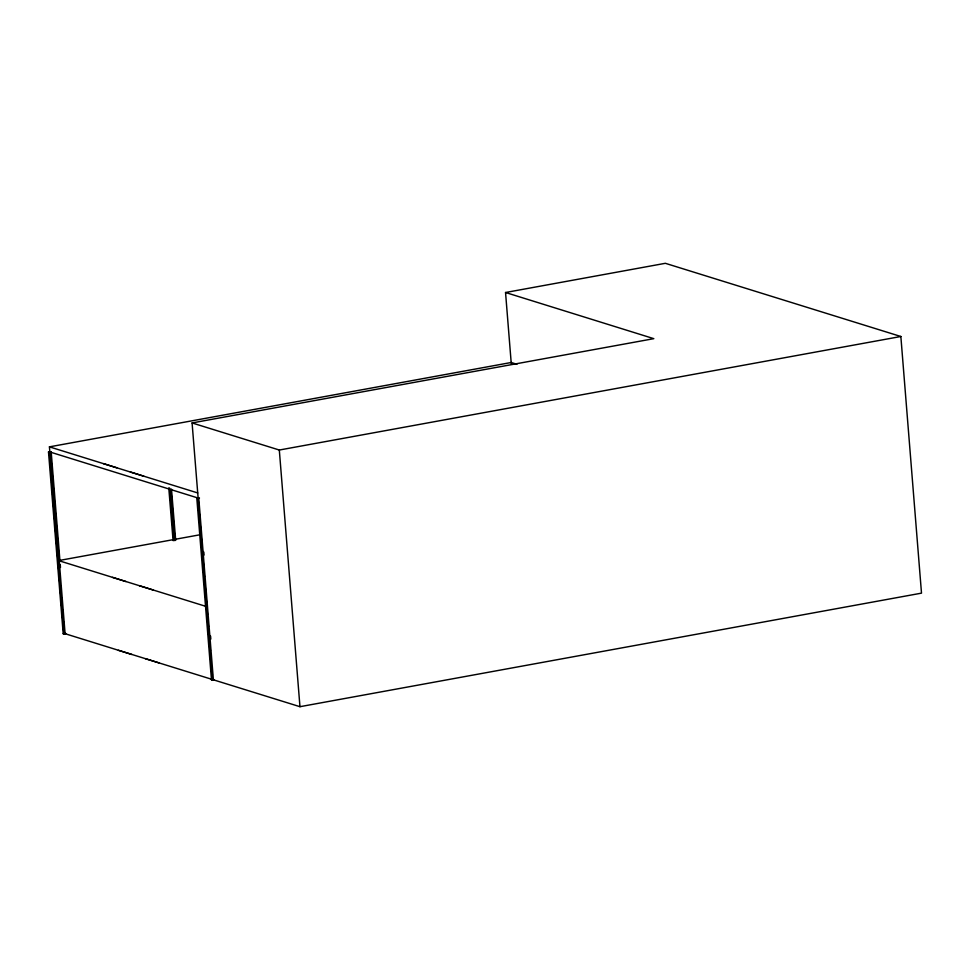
<?xml version="1.0" encoding="UTF-8"?>
<svg xmlns="http://www.w3.org/2000/svg" width="970" height="970" viewBox="0 0 970 970"><rect width="100%" height="100%" fill="white"/><g stroke="black" fill="none" stroke-linecap="round" stroke-linejoin="round"><path stroke-width="1.45" d="M63.195 633.737L65.79 633.495L63.195 633.737L48.5 451.971L50.27 451.656M48.5 451.971L51.107 451.729M214.079 679.582L211.472 679.824L196.789 498.059L198.559 497.743M196.789 498.059L199.468 498.034M212.09 679.4L211.472 679.824M511.251 363.459L505.54 292.503L665.347 263.306L900.851 336.493L921.5 593.143L299.96 706.693L212.733 679.606M198.123 498.046L49.846 451.959L49.434 446.855L511.166 362.501L516.925 364.296M198.159 498.434L192.084 422.944L653.816 338.663L505.54 292.503M192.084 422.944L279.312 450.031L900.851 336.493M60.007 560.333L200.087 534.749M103.341 463.611L116.836 467.807M130.307 471.99L143.802 476.185M49.434 446.855L197.71 492.942M112.496 577.356L125.991 581.551M139.462 585.734L152.957 589.93M58.588 560.599L205.519 606.262M118.364 650.276L131.859 654.459M145.33 658.654L158.813 662.837M64.456 633.507L211.387 679.182M279.312 450.031L299.96 706.693M203.821 552.051L204.052 555.046M210.575 636.065L210.817 639.072M198.777 498.253L213.388 679.8M198.401 501.454L198.765 505.976M199.371 513.53L199.735 518.053M200.341 525.607L200.705 530.141M201.311 537.683L201.675 542.218M202.281 549.76L202.536 552.779M203.263 561.836L203.627 566.371M204.233 573.913L204.476 576.944M205.203 586.001L205.567 590.524M206.173 598.078L206.537 602.6M207.107 609.657L207.507 614.677M208.065 621.564L208.477 626.765M209.023 633.471L209.387 637.933M209.981 645.377L210.429 650.918M210.939 657.284L211.302 661.746M211.896 669.179L212.369 675.132M197.698 498.35L212.309 679.909M171.496 489.122L175.691 540.351M170.89 489.547L174.988 540.569M169.677 488.152L173.909 540.666M169.956 493.645L170.199 496.64M170.914 505.649L171.156 508.644M171.884 517.653L172.126 520.647M172.854 529.656L173.096 532.651M168.768 487.861L173.084 540.593M51.192 451.935L59.994 561.472M60.237 564.467L60.48 567.474M50.488 452.166L65.099 633.713M52.804 483.157L53.047 486.164M58.709 562.091L59.061 566.553M59.667 573.985L60.019 578.459M60.625 585.892L60.977 590.354M61.583 597.799L61.934 602.261M62.541 609.706L62.892 614.168M63.499 621.612L63.971 627.554M49.421 452.262L64.02 633.81M49.676 457.755L49.919 460.75M50.646 469.759L50.889 472.754M51.604 481.763L51.846 484.757M52.574 493.766L52.816 496.761M53.544 505.77L53.786 508.765M54.502 517.774L54.744 520.769M55.472 529.778L55.836 534.276M56.442 541.781L56.794 546.28M57.4 553.785L57.763 558.284M58.37 565.789L58.733 570.287M59.34 577.793L59.691 582.291M60.298 589.796L60.661 594.295M61.268 601.8L61.631 606.298M62.225 613.804L62.589 618.302M63.195 625.808L63.559 630.306"/></g></svg>
